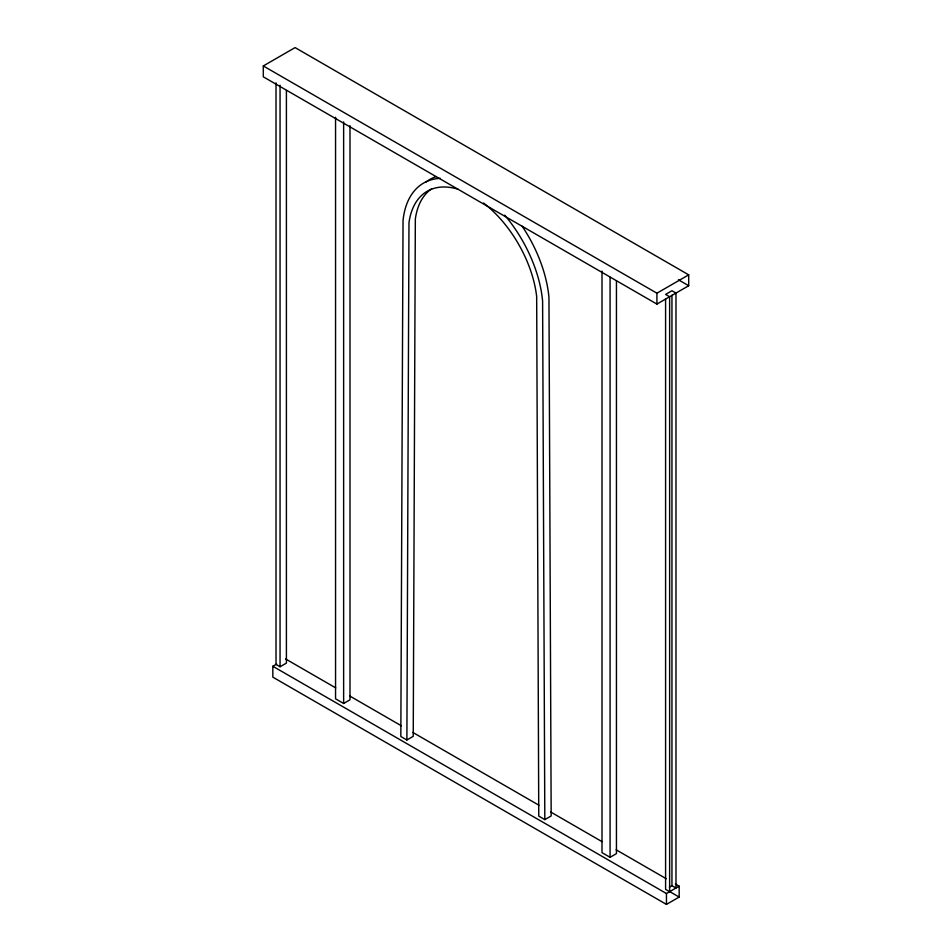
<?xml version="1.0" encoding="UTF-8"?>
<svg xmlns="http://www.w3.org/2000/svg" width="952" height="952" viewBox="0 0 952 952"><rect width="100%" height="100%" fill="white"/><g stroke="black" fill="none" stroke-linecap="round" stroke-linejoin="round"><path stroke-width="1.43" d="M440.359 178.357A101.4 58.548 60 0 0 403.041 220.543L400.828 736.491L406.885 739.99L408.979 222.78A91.285 52.705 60 0 1 457.9 189.174M263.299 65.95L295.084 47.6L688.701 274.854L688.701 285.731L656.916 304.081L263.299 76.826L263.299 65.95L656.916 293.204L688.701 274.854M675.301 883.956L679.169 886.181L679.169 897.058L666.448 904.4L272.831 677.146L272.831 666.269L276.651 664.068M276.02 82.872L276.02 664.437L280.055 666.769L286.409 663.104L286.409 90.464M335.556 117.251L335.556 698.816L343.636 703.48L349.991 699.803L349.991 125.676M406.885 739.99L413.239 736.324L415.334 219.115A91.285 52.705 60 0 1 431.565 188.865M483.557 203.002A91.285 52.705 60 0 1 536.666 296.5L538.761 816.138L544.818 819.624L551.172 815.959L548.959 297.44A101.4 58.548 60 0 0 522.16 226.207M602.009 271.082L602.009 852.647L610.077 857.312L616.444 853.635L616.444 281.007M669.399 887.157L671.945 885.681L675.979 888.014L675.979 293.073L671.945 290.741L665.591 294.406L669.625 296.738L669.625 891.691L665.591 889.358L665.591 298.868M272.831 666.269L666.448 893.523L679.169 886.181M678.407 279.781L688.701 285.731M285.552 658.927L335.723 687.891M349.872 696.067L401.316 725.769M412.894 732.457L538.951 805.237M550.53 811.913L601.985 841.627M616.134 849.791L666.305 878.755M670.16 891.857L679.169 897.058M544.818 819.624L542.604 301.106A101.4 58.548 60 0 0 504.727 215.164M671.945 295.203L671.945 885.681M666.448 893.523L666.448 904.4M656.916 293.204L656.916 304.081M610.077 277.234L610.077 857.312M343.636 121.915L343.636 703.48M280.055 85.204L280.055 666.769M426.02 182.046A101.4 58.548 60 0 1 436.206 176.584"/></g></svg>
